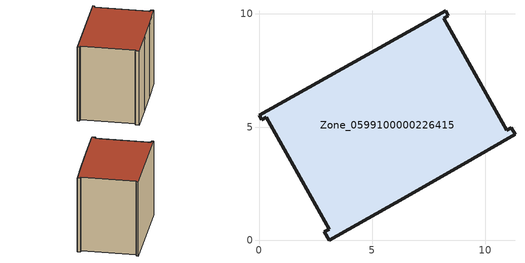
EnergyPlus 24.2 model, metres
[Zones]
Zone_0599100000226415
 floor ground (C_G): 11.15,4.97 11.31,4.69 8.86,3.26 6.04,1.65 3.1,0 2.89,0.37 3.1,0.49 0.33,5.43 0.12,5.31 0,5.52 8.26,10.13 8.37,9.92 8.17,9.8 10.94,4.86 z0
 wall outside (C_F): 0.33,5.43 3.1,0.49 2.89,0.37 3.1,0 6.04,1.65 8.86,3.26 11.31,4.69 11.15,4.97 10.94,4.86 8.17,9.8 8.37,9.92 8.26,10.13 0,5.52 0.12,5.31 0.33,5.43 z0:8.27
 roof outside (C_R): 8.17,9.8 8.37,9.92 8.26,10.13 0,5.52 0.12,5.31 0.33,5.43 3.1,0.49 2.89,0.37 3.1,0 6.04,1.65 8.86,3.26 11.31,4.69 11.15,4.97 10.94,4.86 z8.27
[BUILDING]
Pand.0599100000226415: North Axis=0; Terrain=City; Loads Convergence Tolerance Value=0.04; Temperature Convergence Tolerance Value=0.4; Solar Distribution=FullExterior; Maximum Number of Warmup Days=25; Minimum Number of Warmup Days=1
[Site:Location]
Rotterdam.The.Hague.AP_ZH_NLD Design_Conditions: Latitude=51.96; Longitude=4.45; Time Zone=1; Elevation=-4.5
[SITE:GROUNDTEMPERATURE:BUILDINGSURFACE]
18, 18, 18, 18, 18, 18, 18, 18, 18, 18, 18, 18
[MATERIAL] Thermal Absorptance=0.9; Solar Absorptance=0.7; Visible Absorptance=0.7
Name | Roughness | Thickness | Conductivity | Density | Specific Heat
G.TC.1965-1974 | MediumSmooth | 0.15 | 0.882353 | 540 | 1210
F.TC.1965-1974 | Rough | 0.3 | 0.697674 | 1920 | 840
R.TC.1965-1974 | MediumRough | 0.2 | 0.232558 | 1500 | 1000
[CONSTRUCTION]
C_G: G.TC.1965-1974
C_F: F.TC.1965-1974
C_R: R.TC.1965-1974
[ZONE]
Zone_0599100000226415: Type=1; Multiplier=1; Ceiling Height=Autocalculate; Volume=Autocalculate; Floor Area=autocalculate; Part of Total Floor Area=Yes
[ZONEINFILTRATION:DESIGNFLOWRATE]
Infil_Zone_0599100000226415: Zone or ZoneList or Space or SpaceList=Zone_0599100000226415; Schedule=AlwaysOn; Design Flow Rate Calculation Method=Flow/Area; Flow Rate per Floor Area=0.003; Constant Term Coefficient=1; Temperature Term Coefficient=0; Velocity Term Coefficient=0; Velocity Squared Term Coefficient=0
[HVACTEMPLATE:ZONE:IDEALLOADSAIRSYSTEM]
Zone_0599100000226415: Maximum Heating Supply Air Temperature=50; Minimum Cooling Supply Air Temperature=13; Maximum Heating Supply Air Humidity Ratio=0.0156; Minimum Cooling Supply Air Humidity Ratio=0.0077; Heating Limit=NoLimit; Cooling Limit=NoLimit; Dehumidification Control Type=ConstantSensibleHeatRatio; Cooling Sensible Heat Ratio=0.7; Dehumidification Setpoint=60; Humidification Control Type=None; Humidification Setpoint=30; Outdoor Air Method=None; Outdoor Air Flow Rate per Person=0.00944; Outdoor Air Flow Rate per Zone Floor Area=0; Outdoor Air Flow Rate per Zone=0; Demand Controlled Ventilation Type=None; Outdoor Air Economizer Type=NoEconomizer; Heat Recovery Type=None; Sensible Heat Recovery Effectiveness=0.7; Latent Heat Recovery Effectiveness=0.65
[ZONECONTROL:THERMOSTAT]
ThermostatControl_Zone_0599100000226415: Zone or ZoneList=Zone_0599100000226415; Control Type Schedule=DualSetpointControlType; Control 1=Thermostat_Zone_0599100000226415; Temperature Difference Between Cutout And Setpoint=0
[THERMOSTATSETPOINT:DUALSETPOINT]
Thermostat_Zone_0599100000226415: Heating Setpoint Temperature Schedule=HeatingSetpoint_Zone_0599100000226415; Cooling Setpoint Temperature Schedule=CoolingSetpoint_Zone_0599100000226415
[SCHEDULE:COMPACT]
HeatingSetpoint_Zone_0599100000226415: Through: 12/31, For: AllDays, Until: 24:00, 21
CoolingSetpoint_Zone_0599100000226415: Through: 12/31, For: AllDays, Until: 24:00, 24
DualSetpointControlType: Through: 12/31, For: AllDays, Until: 24:00, 4
AlwaysOn: Through: 12/31, For: AllDays, Until: 24:00, 1
